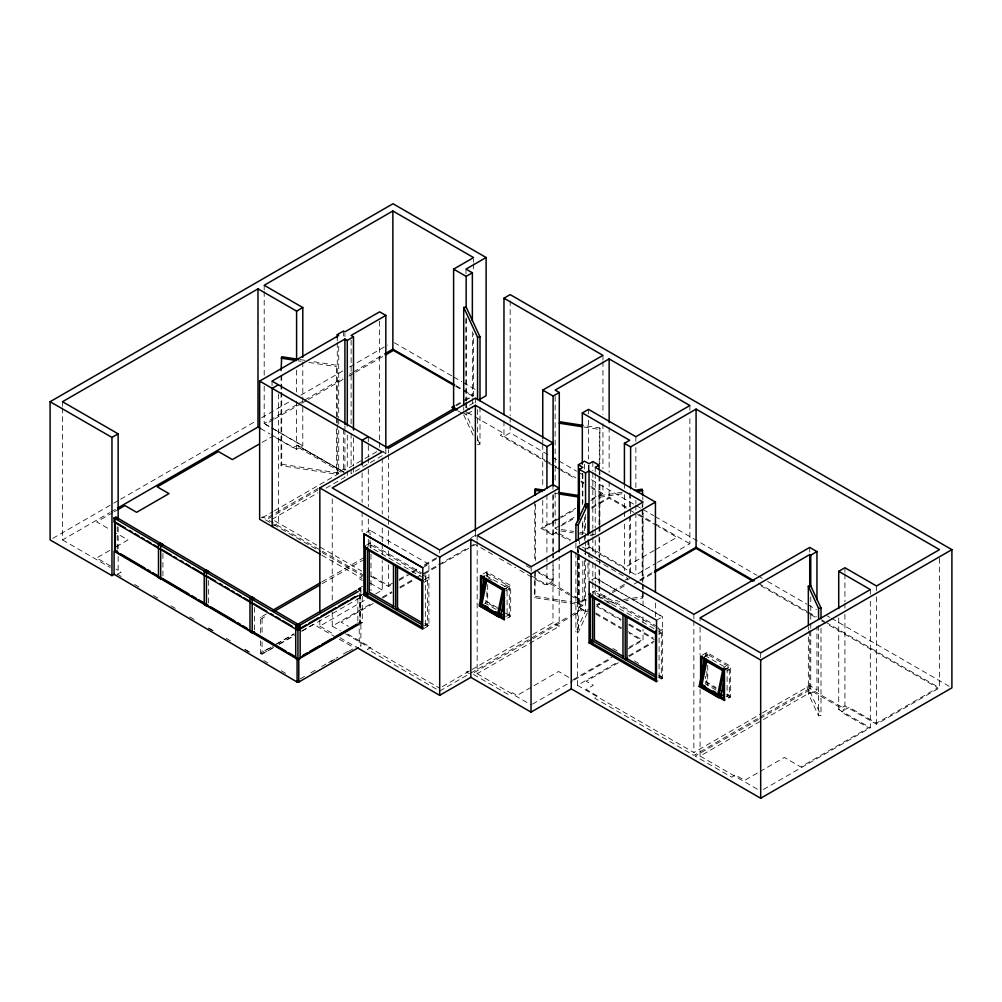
<?xml version="1.0" encoding="UTF-8"?>
<svg xmlns="http://www.w3.org/2000/svg" width="1002" height="1002" viewBox="0 0 1002 1002"><rect width="100%" height="100%" fill="white"/><g stroke="black" fill="none" stroke-linecap="round" stroke-linejoin="round"><path stroke-width="0.75" stroke-dasharray="5 3.75" d="M505.997 590.078L506.336 588.399M337.273 424.535L337.273 472.831L336.622 474.234L281.061 465.629L281.712 464.239L281.712 392.571M336.622 416.594L336.622 366.732L337.273 365.342L311.033 361.284M599.221 463.663L599.872 427.979L582.976 425.374M578.379 554.67L578.379 602.966L577.741 604.369L534.755 597.718L535.406 569.837M587.322 612.886L578.317 632.3L575.899 631.924L585.544 611.132L585.544 558.164M52.805 538.35L112.449 503.931M113.802 503.142L119.225 500.011M120.578 499.234L256.111 420.978M261.522 417.847L292.697 399.861M300.838 395.164L342.847 370.903M349.623 366.995L387.574 345.076M62.5 407.927L62.5 539.915L109.681 512.673M111.034 511.897L116.42 508.791M264.19 386.208L264.19 423.47L296.692 404.708M298.045 403.931L303.468 400.8M304.821 400.011L342.747 378.117M349.51 374.209L352.228 372.644M353.581 371.867L383.378 354.658M112.8 512.548L96.668 521.867L109.694 529.382M114.14 511.772L116.833 510.218M273.383 419.675L265.292 424.347L270.527 427.378M274.723 418.899L300.349 404.107M301.702 403.33L307.088 400.211M308.441 399.435L343.511 379.194M348.896 376.076L354.295 372.957M355.647 372.18L383.966 355.835M262.161 442.383L272.995 436.12M109.694 550.449L96.668 557.976L110.859 566.168M116.207 546.691L127.93 539.915L116.207 533.152M271.304 434.743L296.592 449.347L302.792 445.765L302.792 405.397M117.221 574.422L121.179 572.129L116.019 569.149M281.712 464.239L337.273 472.831L343.473 469.249L344.913 470.088L363.601 459.292M455.835 405.008L462.548 401.138M463.888 400.362L471.929 395.715L466.519 392.596M262.324 517.771L273.045 511.584M274.385 510.807L338.714 473.658L338.714 430.184M364.941 458.515L379.633 450.036M456.273 405.797L464.264 401.176M465.592 400.412L473.583 395.803L473.583 333.679M318.173 488.387L265.831 518.598L262.737 516.819L261.497 517.533L272.281 523.758M318.072 489.878L267.071 519.324L320.84 550.361M272.03 519.324L317.922 492.821M326.026 488.149L344.913 477.24L344.913 472.581M385.833 448.959L385.833 453.618L351.113 473.658L351.113 468.999M466.005 402.666L466.005 407.326L476.739 401.138M272.181 526.564L278.381 522.981L278.381 390.98M473.169 435.281L463.726 414.941L466.155 414.565L472.355 410.995L472.355 406.336M503.968 420.878L503.968 436.409L510.168 432.826L550.812 456.298M366.381 532.413L370.101 530.271L370.101 534.868M366.394 545.201L370.014 543.109L423.458 573.971M260.37 633.001L260.37 617.432L267.071 613.562M322.005 581.836L364.891 557.087M260.37 617.432L262.061 618.397L267.421 615.303M322.356 583.59L362.561 560.381M362.473 586.333L358.691 588.512L362.261 590.579M360.056 588.124L357.839 589.414L360.056 590.692L362.273 589.414L360.056 588.124L360.056 623.958L362.273 622.68L362.273 595.464M260.37 640.792L260.37 653.254L275.112 644.749M276.452 643.973L293.874 633.915M359.53 596.015L364.891 592.921M271.179 647.279L263.075 651.951L264.315 652.678L273.609 647.305M276.59 644.148L294.162 634.003M359.067 596.541L361.772 594.975M278.932 644.236L294.876 635.03M301.514 631.197L313.476 624.296L333.804 636.032M260.37 653.254L262.061 654.231L274.122 647.267M279.483 644.173L294.212 635.669M302.253 631.022L362.561 596.215M392.458 583.177L388.45 585.494L371.203 575.536M399.147 579.319L407.175 574.685M412.523 571.591L417.872 568.51M424.56 564.652L436.596 557.701M471.366 537.623L475.374 535.306M319.838 619.925L319.838 626.137L367.646 598.545M375.612 593.935L382.25 590.103L382.25 560.606M371.003 576.451L388.45 586.533L392.458 584.216M399.147 580.346L411.183 573.407M412.523 572.63L419.212 568.773M424.56 565.679L436.596 558.728M422.694 567.783L428.894 564.214L428.894 625.636L422.694 629.206M332.238 612.159L332.238 626.137L372.744 602.753M382.2 597.292L391.657 591.831M399.76 587.159L414.615 578.58M415.955 577.803L468.623 547.393M469.976 546.616L474.021 544.274M373.295 603.467L341.056 622.079L348.408 626.325M382.701 598.044L392.095 592.608M400.161 587.961L414.928 579.432M424.334 573.996L440.454 564.69M441.794 563.913L471.341 546.854M472.693 546.077L475.374 544.537L479.394 546.854M424.021 579.82L428.806 577.052L424.798 574.735M424.021 582.375L427.566 580.333L424.898 578.793M357.839 598.482L357.839 622.68L360.056 621.403L362.273 622.68M557.012 519.036L540.955 528.304L551.839 534.592L555.208 532.638L560.419 535.644M558.339 518.259L575.737 508.227M591.794 498.958L601.15 493.548L591.731 488.112M542.746 500.349L542.746 528.304L560.131 518.259M561.471 517.495L576.188 508.991M590.904 500.499L602.941 493.548L602.941 482.676M555.146 492.596L555.146 528.304L576.739 515.83M591.593 507.262L609.141 497.13L629.331 508.778M560.945 525.987L575.674 517.483M591.744 508.214L609.141 498.157L636.257 513.813M300.099 678.968L305.51 675.849M310.908 672.73L316.319 669.612M321.717 666.493L327.115 663.374M328.468 662.598L337.925 657.137M343.335 654.005L350.086 650.11M330.848 661.596L334.906 659.266M348.408 651.463L356.512 646.791M483.064 573.996L486.859 571.804L510.694 585.556L510.694 616.28L504.357 619.937M556.811 532.125L553.091 534.279L542.746 528.304M424.021 625.887L427.566 623.845L424.898 622.292M504.72 586.458L507.087 585.093L507.087 615.804M504.357 589.226L510.694 585.556M505.747 590.98L509.304 588.925L485.469 575.173L485.469 572.605L509.304 586.37L509.304 617.082L506.649 615.554M481.787 605.446L486.859 602.515L497.455 608.627M584.805 549.722L588.525 547.58L635.869 574.91L656.122 563.224M532.075 576.238L546.917 584.805L553.117 581.223L553.117 564.151M505.747 616.568L509.304 614.527L506.649 612.999M591.556 580.02L595.276 577.866L662.648 616.769L662.648 678.191L656.448 681.773M654.168 550.436L624.709 567.445L588.475 546.516L585.105 548.47L582.5 546.967M655.508 549.66L676.926 537.297L657.951 526.338M592.783 592.107L595.188 590.717L657.174 626.5M573.783 602.252L578.379 602.966L584.579 599.396L589.026 601.964M586.132 599.259L582.763 601.2L570.864 594.336M624.985 580.171L627.878 578.492L584.554 553.48M467.796 671.152L466.418 671.954L469.587 673.782M442.396 686.62L470.715 670.263M472.067 669.486L531.398 635.23M532.751 634.454L552.979 622.768L559.179 626.35L559.179 556.473M579.344 554.745L579.344 607.55L582.826 605.534L582.826 560.506M627.039 580.008L629.669 578.492M657.475 562.448L689.877 543.735L689.877 416.406M439.69 691.042L468.285 674.534M470.965 672.981L569.386 616.167M570.739 615.378L581.523 609.153L578.154 607.212L581.047 605.534L578.154 603.868L581.523 601.914L570.94 595.814M600.586 598.144L605.884 595.088M612.498 591.28L624.396 584.404M531.536 639.451L472.205 673.695L508.916 694.9L512.573 692.783L517.12 695.413L558.577 671.478L570.313 678.241M532.876 638.675L571.979 616.105M573.319 615.316L582.763 609.867L586.132 611.821M601.826 598.858L611.082 593.522M612.41 592.758L625.636 585.118M477.165 541.706L477.165 673.695L528.254 644.198M529.607 643.422L559.179 626.35M579.344 607.55L585.544 611.132L589.026 609.116M596.503 604.807L599.033 603.342L599.684 604.732M639.965 579.707L653.329 571.992M599.91 603.868L597.017 605.534L621.102 619.436M634.316 584.003L638.349 581.674M639.689 580.897L654.456 572.38M656.448 620.338L662.648 616.769M572.919 679.744L611.771 657.312M629.181 647.254L641.242 640.291L629.193 633.339M532.525 704.105L572.956 680.759M574.296 679.982L610.694 658.965M628.204 648.858L643.033 640.291L643.033 629.431M658.94 631.698L662.56 629.607L658.514 627.277M658.953 634.253L661.32 632.888L658.627 631.335M577.453 557.976L577.453 685.318L617.796 662.034M628.542 655.822L654.093 641.067M618.397 662.71L586.27 681.26L593.297 685.318L586.132 689.451L597.981 696.29L594.75 698.156L693.872 755.383L758.589 718.021M629.106 656.523L653.204 642.608M658.953 677.765L661.32 676.4L658.627 674.834M701.863 655.371L706.823 652.502L730.658 666.267L730.658 696.979L724.459 700.561M704.168 656.598L707.713 654.557L707.713 657.625M724.459 669.85L730.658 666.267M726.964 670.952L729.331 669.587L705.496 655.834M726.964 696.553L729.331 695.188L726.675 693.66M577.453 685.318L693.872 752.527L761.232 713.637M762.572 712.848L809.729 685.631L816.956 689.802L816.956 626.137M759.942 717.232L808.489 689.213L805.383 687.422L806.623 686.708L845.751 709.291L849.132 707.349L876.537 723.168L937.709 687.86L827.013 623.945M758.489 719.511L695.112 756.097L731.685 777.214L735.468 775.034L744.699 780.358L759.253 771.966M759.829 718.735L809.729 689.927L844.511 710.005L841.141 711.959L868.546 727.79L800.773 766.918L784.378 757.449L760.568 771.202M700.072 689.326L700.072 756.097L809.729 692.795L810.756 693.384L821.001 715.441L818.571 715.816L808.338 693.76L808.338 631.448M808.338 693.76L810.756 693.384L816.956 689.802M838.724 617.908L838.724 709.529L844.924 705.947L876.537 724.208L939.5 687.86L939.5 555.86M763.386 789.538L870.337 727.79L870.337 600.448M479.996 407.012L479.996 444.4L477.566 444.775L477.566 408.941M622.142 492.27L599.033 495.84L599.684 525.286M599.684 497.243L624.334 493.435M606.736 602.152L617.52 600.474M623.682 599.522L642.169 596.666L642.821 598.069L625.874 600.686M608.928 603.304L619.712 601.638M300.224 359.605L304.858 360.319M298.032 360.77L301.126 361.246M308.841 362.436L336.622 366.732M583.865 427.002L599.221 429.382M554.707 493.31L557.776 493.786M561.471 529.544L573.758 531.436M579.908 532.388L584.517 533.102M590.654 534.053L595.263 534.767M560.819 530.935L573.106 532.839M579.256 533.79L582.325 534.266M590.003 535.456L593.084 535.932M535.406 596.328L572.242 602.027M585.544 611.132L587.974 611.496M394.337 342.734L452.378 376.238M453.731 377.015L461.822 381.687M463.174 382.476L475.324 389.49M456.098 385.695L473.583 395.803M455.685 386.334L465.166 391.807M466.005 407.326L469.813 409.53M552.177 457.075L557.588 460.206M558.953 460.983L576.563 471.153M577.916 471.942L583.339 475.073M591.468 479.758L634.83 504.795M636.182 505.584L641.606 508.715M642.958 509.492L653.792 515.754M655.158 516.531L756.773 575.211M758.138 575.987L762.196 578.329M767.62 581.461L806.911 604.156M808.263 604.932L816.405 609.629M827.239 615.879L829.944 617.445M831.309 618.234L949.195 686.295M467.42 412.436L503.543 433.302L500.173 435.244L547.292 462.461M462.385 412.398L466.155 414.565L473.695 430.835M503.968 436.409L544.637 459.893M546.002 460.669L551.426 463.801M552.778 464.59L556.849 466.932M558.202 467.721L575.824 477.891M581.248 481.023L583.966 482.588M590.742 486.509L602.941 493.548M638.75 514.214L653.542 522.768M654.895 523.545L689.877 543.735M758.276 583.227L806.973 611.345M808.313 612.122L816.43 616.806M821.84 619.925L824.546 621.49M825.898 622.267L939.5 687.86M457.751 410.757L462.699 413.613M548.645 463.237L554.031 466.343M555.371 467.12L559.417 469.45M560.757 470.226L575.574 478.781M580.96 481.887L583.652 483.44M637.61 514.602L656.586 525.549M760.869 585.757L809.466 613.813M810.818 614.602L816.217 617.708M821.615 620.827L825.661 623.169M555.146 528.304L557.212 529.507M559.053 533.427L570.777 540.203M561.721 536.396L569.537 540.917M838.724 709.529L870.337 727.79M382.726 451.113L383.966 451.827M383.353 452.19L385.833 453.618M595.188 577.916L662.56 616.819M654.582 626.438L593.948 591.43L593.948 593.986M655.934 627.214L661.32 630.333L661.32 678.955L658.627 677.402M725.035 668.296L726.362 669.06M725.786 669.073L723.569 667.795L727.114 665.754L727.114 696.465M596.641 595.551L657.274 630.559M535.657 570.113L553.079 580.171L549.697 582.112L569.537 593.572M629.131 624.071L653.204 637.973M526.313 565.754L530.334 568.071M538.375 572.718L553.117 581.223M596.566 606.31L620.651 620.213M628.68 624.847L654.093 639.527M569.624 595.05L548.457 582.826L545.088 584.78L516.932 568.522M578.379 602.966L582.826 605.534M595.777 613.011L621.428 627.828M628.179 631.723L643.033 640.291M480.735 547.631L494.149 555.371M499.51 558.465L515.592 567.746M595.727 614.013L621.165 628.705M264.19 423.47L273.508 428.856M274.836 429.62L302.792 445.765M271.83 428.13L299.31 443.999L297.318 445.151L344.024 472.117L297.043 445.314L343.586 472.18M705.496 681.423L716.092 687.535M716.092 688.574L706.823 683.214L706.823 669.399M726.688 694.687L730.658 696.979M341.018 472.13L295.803 446.028L292.972 447.656L274.335 436.897M716.092 690.102L705.496 683.978L705.496 676.3M726.675 696.215L729.331 697.743L729.331 667.031L705.496 653.266L705.496 656.348M260.645 428.593L269.964 433.979M337.273 472.831L338.714 473.658M612.811 648.394L618.196 651.5M634.366 660.832L639.764 663.95M658.602 675.862L662.648 678.191M488.224 577.941L492.107 580.183M428.894 564.214L370.014 530.308L370.014 534.58M485.469 600.762L497.38 607.638M505.396 613.211L510.694 616.28M496.053 609.441L485.469 603.317L485.469 598.708M420.89 573.908L368.774 543.823L368.774 546.391M422.218 574.685L427.566 577.766L427.566 626.4L424.898 624.86M423.558 578.016L370.114 547.155L370.101 536.408M700.072 756.097L760.681 791.092M274.573 520.777L361.597 571.027M322.193 551.138L363.851 575.198M273.634 524.534L320.815 551.776M322.168 552.553L362.611 575.912L358.553 578.254L362.386 580.471M321.842 555.233L362.11 578.48M370.164 583.126L382.25 590.103M424.886 623.319L428.894 625.636M359.167 588.9L360.933 589.928L360.933 594.011L359.167 592.996M477.165 673.695L531.173 704.882M357.839 622.68L360.056 623.958M347.769 634.066L370.815 647.38L367.433 649.321L438.362 690.265M332.238 626.137L340.292 630.797M345.665 633.89L439.69 688.174M319.838 626.137L334.655 634.692M340.041 637.798L356.198 647.129M339.227 639.163L354.144 647.768M62.5 539.915L110.207 567.458M117.134 574.108L121.179 576.488M134.631 584.417L140.017 587.585M153.469 595.514L158.855 598.682M170.966 605.809L176.339 608.978M189.804 616.906L195.177 620.075M208.641 628.003L214.015 631.172M226.126 638.299L231.512 641.468M244.964 649.396L250.35 652.565M263.802 660.493L267.847 662.873M281.299 670.789L286.685 673.958M208.654 628.267L214.027 631.435M244.951 649.647L250.337 652.816M477.478 438.976L479.996 444.4M876.537 585.995L876.537 590.654M876.537 596.866L876.537 724.208M870.337 589.577L870.337 594.236M844.924 567.746L844.924 572.405M844.924 573.958L844.924 601.914M844.924 603.467L844.924 608.114M844.924 614.326L844.924 705.947M821.001 628.204L821.001 715.441M818.571 625.461L818.571 715.816M810.756 596.791L810.756 621.954M810.756 623.282L810.756 629.506M810.756 631.072L810.756 693.384M809.729 547.418L809.729 552.077M809.729 630.671L809.729 692.795M808.338 626.776L808.338 629.882M760.681 652.891L760.681 657.55M707.713 665.303L707.713 685.268M706.823 652.502L706.823 655.571M700.072 617.896L700.072 621.002M700.072 627.214L700.072 655.158M693.872 614.314L693.872 618.973M693.872 620.526L693.872 752.527M689.877 405.534L689.877 410.194M659.103 629.043L659.103 677.678M655.433 603.029L655.433 617.007M643.033 512.961L643.033 582.838M643.033 584.391L643.033 590.604M643.033 592.157L643.033 609.241M643.033 617.007L643.033 623.219M642.821 496.804L642.821 499.923M642.821 501.476L642.821 507.701M642.821 509.267L642.821 582.488M642.821 584.041L642.821 590.278M642.821 591.831L642.821 598.069M642.169 504.745L642.169 507.864M642.169 509.429L642.169 581.085M635.869 436.709L635.869 441.368M635.869 447.581L635.869 487.949M635.869 500.374L635.869 503.48M635.869 505.033L635.869 511.245M635.869 512.799L635.869 574.91M630.609 493.485L630.609 507.463M630.609 509.016L630.609 513.675M630.609 515.228L630.609 574.234M629.669 493.084L629.669 507.062M629.669 516.381L629.669 575.386M624.421 485.256L624.421 488.35M624.421 494.562L624.421 510.093M624.421 511.646L624.421 517.859M624.421 524.071L624.421 570.664M609.141 427.253L609.141 472.28M609.141 481.599L609.141 497.13M602.941 355.347L602.941 360.006M602.941 361.559L602.941 414.352M602.941 423.671L602.941 468.698M599.872 427.979L599.872 463.813M599.872 471.604L599.872 474.723M599.872 476.276L599.872 524.572M599.872 526.138L599.872 530.809M599.684 526.839L599.684 531.511M599.684 537.748L599.684 558.001M599.684 559.554L599.684 564.226M599.684 570.464L599.684 584.479M599.684 586.045L599.684 596.942M599.221 471.441L599.221 474.56M599.033 476L599.033 525.449M599.221 525.975L599.033 531.674M599.033 536.558L599.033 556.749M599.033 569.174L599.033 584.705M599.033 586.208L599.033 597.129M595.226 467.333L595.226 471.992M595.226 473.545L595.226 527.891M595.226 529.444L595.226 534.104M595.226 540.316L595.226 554.294M595.226 563.612L595.276 582.475M595.226 583.79L595.276 594.762M592.833 461.559L592.833 470.865M592.833 472.418L592.833 528.33M592.833 529.883L592.833 536.095M592.833 537.648L592.833 553.179M592.833 562.485L592.833 581.122M592.833 582.676L592.833 593.547M589.026 465.304L589.026 469.963M589.026 542.946L589.026 551.664M589.026 552.265L589.026 558.477M589.026 560.03L589.026 580.221M588.525 409.367L588.525 414.026M588.525 420.239L588.525 459.066M588.525 465.279L588.525 469.938M588.525 539.815L588.525 547.58M587.974 539.84L587.974 549.184M587.974 563.212L587.974 580.346M585.544 514.54L585.544 531.924M585.544 533.477L585.544 539.69M585.544 541.017L585.544 556.774M584.579 464.289L584.579 468.949M584.579 517.082L584.579 534.166M584.579 535.719L584.579 540.379M584.579 560.569L584.579 599.396M582.826 473.545L582.826 503.042M582.826 521.679L582.826 534.104M582.325 473.508L582.325 506.123M582.325 523.207L582.325 534.079M579.344 540.779L579.344 543.886M578.379 549.998L578.379 553.117M578.317 549.722L578.317 552.841M578.317 554.407L578.317 632.3M577.741 549.847L577.741 552.954M577.741 554.519L577.741 604.369M577.453 547.105L577.453 551.764M575.899 543.122L575.899 550.912M575.899 552.465L575.899 631.924M555.146 396.316L555.146 483.277M553.117 494.262L553.117 551.726M553.117 553.279L553.117 557.939M552.979 484.567L552.979 489.226M552.979 495.439L552.979 551.338M552.979 552.891L552.979 559.103M552.979 560.657L552.979 622.768M546.917 494.737L546.917 555.296M546.917 556.849L546.917 563.061M546.917 564.614L546.917 584.805M542.746 439.79L542.746 442.897M542.746 444.45L542.746 487.936M535.406 504.407L535.406 560.494M534.755 501.125L534.755 561.884M534.755 571.24L534.755 597.718M531.173 566.669L531.173 571.328M510.168 300.825L510.168 415.742M510.168 417.295L510.168 423.508M510.168 425.061L510.168 432.826M487.686 573.883L487.686 576.964M487.686 584.642L487.686 603.066M486.859 571.804L486.859 576.413M486.859 591.769L486.859 602.515M477.165 535.494L477.165 540.153M475.374 398.132L475.374 402.791M475.374 531.686L475.374 540.391M473.583 259.142L473.583 262.248M473.583 263.802L473.583 271.567M472.355 331.8L472.355 397.017M472.355 398.571L472.355 404.783M466.155 317.985L466.155 400.6M466.155 402.103L466.155 408.365M466.155 409.893L466.155 414.565M466.005 269.125L466.005 273.784M466.005 318.811L466.005 401.113M463.726 407.163L463.726 410.269M439.69 549.973L439.69 553.079M425.349 576.488L425.349 625.123M388.45 449.873L388.45 452.979M388.45 454.532L388.45 518.197M388.45 519.75L388.45 524.409M388.45 530.622L388.45 544.6M388.45 550.812L388.45 558.577M388.45 564.79L388.45 586.533M382.25 458.114L382.25 514.013M382.25 527.991L382.25 541.969M382.25 543.522L382.25 554.394M379.633 321.154L379.633 440.73M379.633 442.283L379.633 448.483M370.99 545.113L370.99 548.144M370.99 554.231L370.99 590.692M370.014 540.266L370.014 543.109M368.31 436.697L368.31 456.887M368.31 458.44L368.31 463.099M368.31 469.312L368.31 506.574M368.31 518.998L368.31 532.976M368.31 539.189L368.31 545.401M362.11 472.881L362.11 502.39M362.11 511.709L362.11 531.899M360.319 593.66L360.319 622.831M359.781 593.347L359.781 622.53M353.493 437.774L353.493 465.717M353.493 467.27L353.493 473.483M351.113 340.116L351.113 423.971M351.113 433.29L351.113 467.458M347.293 435.144L347.293 469.299M347.293 470.852L347.293 475.512M344.913 333.428L344.913 336.534M344.913 426L344.913 429.106M344.913 429.708L344.913 471.028M343.473 331.048L343.473 337.261M343.473 428.881L343.473 469.249M338.714 346.329L338.714 417.759M338.714 419.312L338.714 423.971M337.273 337.724L337.273 340.83M337.273 342.383L337.273 416.932M337.273 418.31L337.273 423.145M336.622 418.147L336.622 422.819M336.622 429.056L336.622 474.234M332.238 498.796L332.238 601.288M302.792 361.91L302.792 403.844M296.592 370.151L296.592 391.895M296.592 401.201L296.592 449.347M281.712 375.437L281.712 391.018M281.061 375.274L281.061 390.855M281.061 392.408L281.061 465.629M272.03 381.111L272.03 385.77M264.19 285.269L264.19 289.929M264.19 291.482L264.19 376.89M262.061 618.397L262.061 635.544M262.061 641.768L262.061 654.231M254.408 607.4L254.408 630.083M208.654 580.459L208.654 603.141M162.913 553.517L162.913 577.716M118.148 527.014L118.148 548.758M118.148 556.523L118.148 572.054M117.159 526.576L117.159 549.259M62.5 401.714L62.5 406.374M360.895 623.169L359.204 622.192L359.204 645.225L360.895 646.202L360.895 623.169"/><path stroke-width="1.5" d="M484.58 579.219L479.144 605.784L498.545 616.981L500.599 616.43L504.532 597.255M480.472 606.548L486.208 578.517M486.897 579.92L481.849 604.594L498.583 614.251M502.954 588.174L497.217 616.217L499.272 615.666L500.599 616.43M498.545 616.981L504.282 588.951M723.945 680.859L720.626 697.091L718.572 697.642L699.171 686.445L704.907 658.414M700.498 687.209L706.235 659.178M706.924 660.581L701.876 685.255L717.332 694.173M717.244 696.878L722.981 668.848M718.572 697.642L724.008 671.089M281.061 370.602L281.712 356.737L298.684 359.367M534.755 494.9L535.406 488.826L544.612 490.254M577.741 521.804L578.379 495.476L558.427 492.395M575.899 541.568L575.899 524.422L585.544 503.63L587.974 504.006L587.974 535.168M578.317 540.379L578.317 524.798L587.974 504.006M114.428 574.196L111.961 575.636L50.1 539.915L50.1 401.714L392.997 203.744L486.12 257.514L486.12 395.715L479.419 399.585M302.792 357.251L302.792 307.564L296.592 311.134L257.99 288.852L62.5 401.714L118.148 433.841L118.148 519.249M457.375 409.505L453.605 407.326L453.605 269.125L473.583 257.589L392.859 210.984L264.19 285.269L302.792 307.564M50.1 401.714L111.961 437.423L118.148 433.841M337.273 337.724L337.273 334.63L343.473 331.048L344.913 331.875L379.633 311.835L385.833 315.417L385.833 447.406M320.502 554.457L259.643 519.312L259.643 381.111L338.714 335.457L337.273 334.63M353.493 430.008L353.493 336.835L347.293 340.417L344.913 339.039L272.03 381.111L388.45 448.32L475.374 398.132L553.117 443.022L553.117 484.943M385.833 315.417L351.113 335.457L353.493 336.835M486.12 257.514L466.005 269.125L472.355 272.782L472.355 320.928M278.381 384.768L272.181 388.35L272.181 526.564M453.605 269.125L466.155 276.364L472.355 272.782M117.773 508.001L257.99 427.052L260.645 428.593M384.73 353.881L392.859 349.184L454.745 384.918M118.186 509.442L124.899 505.559L136.61 512.323L168.987 493.623L157.276 486.872L218.449 451.551L232.364 459.592L259.455 443.949M385.319 355.059L393.41 350.387L454.332 385.557M117.159 517.495L114.942 518.773L114.942 552.052L117.159 550.774M503.968 414.665L503.968 298.195L510.168 294.613L951.9 549.647L951.9 687.86L760.681 798.256L571.265 688.888L531.035 712.121L470.827 677.365L439.69 695.338L357.551 647.906M158.479 544.437L160.696 543.159L162.913 544.437L160.696 545.714L158.479 544.437L158.479 577.716L160.696 578.993L160.696 545.714M368.31 436.697L362.11 440.279L362.11 465.128M454.495 405.785L451.814 407.326L456.511 410.043M385.62 448.107L454.031 408.603M319.838 612.159L319.838 487.924L382.25 451.902L259.643 381.111M553.117 443.022L546.917 446.604L475.374 405.296L332.238 487.936L439.69 549.973L552.979 484.567L559.179 488.137L477.165 535.494L531.173 566.669L643.033 502.09L589.026 470.915L585.544 472.919L579.344 469.337L579.344 519.036M204.22 571.378L206.437 570.1L208.654 571.378L206.437 572.668L204.22 571.378L204.22 604.657L206.437 605.934L206.437 572.668M542.746 438.237L542.746 390.104L602.941 355.347L503.968 298.195M582.325 464.202L582.325 412.949L588.525 409.367L635.869 436.709L689.877 405.534L609.141 358.916L555.146 390.104L559.291 392.496L559.179 551.814M542.746 390.104L553.091 396.066L559.291 392.496M249.974 598.332L252.191 597.042L254.408 598.332L252.191 599.609L249.974 598.332L249.974 631.598L252.191 632.876L254.408 631.598M272.431 610.468L320.665 582.613M274.122 611.445L319.676 585.13M295.728 625.273L297.945 623.995L300.162 625.273L300.162 658.539L297.945 659.817L295.728 658.539L295.728 625.273L297.945 626.551L300.162 625.273M356.462 590.454L297.055 624.76L298.821 625.787L358.24 591.481M578.379 519.111L578.379 464.765L584.579 461.183L589.026 463.751L592.833 461.559L599.033 465.128L599.033 469.788M299.56 628.742L306.311 624.835M309.004 623.282L318.461 617.821M321.166 616.268L336.008 607.688M338.714 606.135L348.17 600.674M350.863 599.121L354.921 596.779M358.24 595.576L298.821 629.882L298.821 625.787M579.344 469.337L582.826 467.333L578.379 464.765M624.421 483.703L624.421 443.322L629.669 440.291L582.325 412.949M422.694 567.783L363.901 533.841L363.901 595.263L366.381 593.835M319.838 487.924L439.69 557.125L470.827 539.151L531.035 573.908L571.265 550.687L760.681 660.042L951.9 549.647M599.033 465.128L595.226 467.333L655.433 502.09L655.433 592.157M624.421 443.322L630.609 446.905L696.077 409.104L939.5 549.647L876.537 585.995L844.924 567.746L838.724 571.328L838.724 608.59M303.08 655.27L307.126 652.928M309.831 651.375L319.275 645.914M321.98 644.361L331.424 638.9M334.129 637.335L357.088 624.083M299.56 657.913L357.614 624.396M358.19 624.734L298.784 659.028L298.784 682.061L297.093 681.084M398.095 608.189L395.727 609.554L395.727 566.042M298.784 682.061L358.19 647.768M655.433 502.09L577.453 547.105L693.872 614.314L809.729 547.418L816.956 551.601L816.956 599.735M654.657 571.228L696.077 547.317L754.23 580.884M654.456 572.38L696.077 548.345L752.765 581.085M589.076 642.871L589.163 581.398L656.535 620.288L656.448 681.773L589.076 642.871L591.556 641.443M627.565 658.264L625.198 659.629L625.198 616.13M816.956 551.601L810.756 555.183L809.729 554.582L700.072 617.896L760.681 652.891L870.337 589.577L838.724 571.328M114.04 518.009L115.831 516.994L298.834 624.76L297.043 625.774L114.04 518.009L114.04 522.105L297.043 629.87L297.043 625.774M114.666 521.741L114.666 550.925L117.898 552.202M297.093 659.028L114.09 551.25L114.09 574.284L297.093 682.061L298.796 681.097M500.95 614.752L498.896 615.303L479.495 604.093M699.171 686.445L701.225 685.894M720.977 695.413L718.922 695.964L699.521 684.767M463.726 405.597L463.726 307.451L466.155 307.075L479.996 336.897L479.996 400.775M463.726 307.451L477.566 337.273L479.996 336.897M634.466 490.366L642.169 489.176L642.821 495.238M636.658 491.519L642.821 490.567M808.338 625.21L808.338 586.27L810.756 585.894L821.001 607.951L821.001 618.848M808.338 586.27L818.571 608.327L821.001 607.951M281.061 358.14L296.492 360.532M582.976 425.374L559.93 421.804L559.291 423.207L582.325 426.764M534.755 490.228L542.433 491.418M559.316 494.024L577.741 496.879M575.899 524.422L578.317 524.798M710.781 662.81L713.361 664.301M715.942 665.791L718.509 667.269M701.951 657.876L724.459 670.877M704.569 660.093L723.97 671.29M589.163 594.199L656.535 633.089M590.403 596.04L656.423 634.153M721.377 690.603L724.033 692.131M720.488 694.173L724.459 696.465M702.865 684.955L705.458 686.445M713.211 690.929L715.804 692.42M720.488 696.728L724.459 699.033M719.298 696.327L720.626 697.091M623.432 656.573L594.386 639.802L594.386 597.843M656.009 675.373L626.964 658.615L626.964 616.656M493.335 583.64L495.915 585.13M498.482 586.608L501.063 588.099M590.403 639.552L656.423 677.665M481.924 577.215L504.432 590.216M484.542 579.432L503.943 590.629M656.423 680.22L590.403 642.107L590.403 593.472M501.351 609.93L504.006 611.458M500.461 613.512L504.432 615.804M485.419 605.784L488.012 607.275M495.777 611.759L498.357 613.249M500.461 616.067L504.432 618.359M480.522 606.172L504.357 619.937L504.357 589.226L480.522 575.461L480.522 600.035M422.781 580.534L363.989 546.591L363.989 533.79L422.781 567.733L422.694 629.206L363.901 595.263M365.229 548.432L422.681 581.611M393.986 606.498L369.212 592.195L369.212 550.248M422.268 622.831L397.506 608.527L397.506 566.581M365.229 591.944L422.681 625.11M422.681 627.678L365.229 594.499L365.229 545.877M116.019 522.543L125.438 528.079M129.471 530.459L132.164 532.049M134.857 533.628L138.89 536.007M141.583 537.598L144.275 539.176M146.968 540.767L151.001 543.147M153.694 544.725L157.727 547.105M161.773 549.484L171.192 555.033M173.872 556.611L176.565 558.202M180.61 560.569L183.291 562.16M185.984 563.738L190.029 566.117M192.71 567.708L203.481 574.046M207.514 576.426L215.593 581.173M219.626 583.552L222.319 585.143M225.012 586.721L229.045 589.101M231.738 590.692L234.43 592.27M237.123 593.86L241.156 596.24M243.849 597.818L250.575 601.776M253.268 603.367L266.72 611.295M270.765 613.662L273.446 615.253M276.139 616.844L280.184 619.211M282.865 620.802L292.283 626.35M120.591 553.793L144.814 568.046M147.507 569.637L150.2 571.215M152.88 572.806L156.926 575.186M162.299 578.354L189.215 594.199M191.908 595.789L195.941 598.169M198.634 599.747L208.053 605.296M210.746 606.886L234.969 621.14M237.662 622.73L240.342 624.309M243.035 625.899L247.081 628.279M252.454 631.448L286.096 651.262M288.789 652.841L295.515 656.811M114.666 550.925L296.329 657.901M818.571 608.327L818.571 619.223M810.756 555.183L810.756 586.233M809.729 554.582L809.729 587.197M760.681 660.042L760.681 798.256M723.569 669.336L723.569 698.507M704.168 658.139L704.168 664.276M701.951 656.849L701.951 673.745M696.077 409.104L696.077 547.317M655.558 631.097L655.558 679.719M630.609 446.905L630.609 488.826M622.981 614.84L622.981 658.352M609.141 358.916L609.141 422.593M592.62 594.762L592.62 643.384M589.026 470.915L589.026 533.026M585.544 472.919L585.544 507.087M571.265 550.687L571.265 688.888M553.091 396.066L553.091 486.133M546.917 446.604L546.917 488.525M535.406 488.826L535.406 495.063M531.035 573.908L531.035 712.121M503.543 588.675L503.543 617.846M484.141 575.937L484.141 585.143M481.924 576.188L481.924 594.624M477.566 337.273L477.566 399.598M475.374 405.296L475.374 531.073M470.827 539.151L470.827 677.365M466.155 276.364L466.155 307.426M439.69 557.125L439.69 695.338M421.804 580.058L421.804 627.164M393.51 564.765L393.51 608.277M392.859 210.984L392.859 349.184M367.446 547.155L367.446 595.789M347.293 340.417L347.293 425.825M344.913 339.039L344.913 424.447M297.945 626.551L297.945 659.817M297.093 658.051L297.093 682.061M296.592 311.134L296.592 359.28M257.99 288.852L257.99 427.052M252.191 599.609L252.191 632.876M111.961 437.423L111.961 575.636M724.459 669.85L700.623 656.085L700.623 686.796L724.459 700.561L724.459 669.85"/></g></svg>
